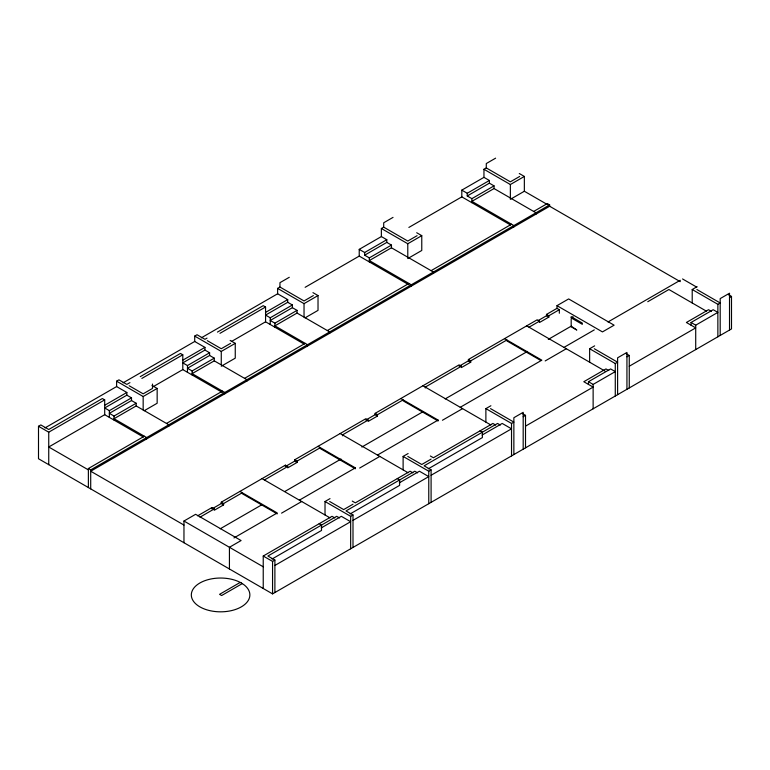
<?xml version="1.0" encoding="UTF-8"?>
<svg xmlns="http://www.w3.org/2000/svg" width="770" height="770" viewBox="0 0 770 770"><rect width="100%" height="100%" fill="white"/><g stroke="black" fill="none" stroke-linecap="round" stroke-linejoin="round"><path stroke-width="1.16" d="M289.279 277.296L279.953 282.677L279.953 287.046L304.034 300.954L313.361 295.565M393.027 217.39L383.701 222.78L383.701 227.15L407.782 241.048L417.109 235.668M495.61 158.168L486.284 163.548L486.284 167.927L510.366 181.826L519.692 176.446M728.42 294.669L731.5 296.44L731.5 328.915L272.561 593.882L38.5 458.747L38.5 426.272L40.829 424.934L48.741 429.496L102.362 398.542L104.701 399.88L104.701 414.693L48.741 446.995L88.377 469.883M44.987 427.918L116.607 386.569L116.607 381.179L118.936 379.841L126.848 384.403L129.938 382.623M123.084 382.825L194.704 341.476L194.704 336.095L197.033 334.748L204.945 339.31L207.034 338.107M201.316 337.838L277.623 293.784L277.623 288.394L279.953 287.046M305.132 287.316L359.224 256.092L359.224 249.364L381.371 236.573L381.371 228.498L383.701 227.15M408.86 227.439L461.808 196.87L461.808 190.132L483.955 177.35L483.955 169.275L486.284 167.927M140.256 376.665L180.469 353.449L182.798 354.797L182.798 369.6L222.434 392.479M217.438 332.101L263.234 305.661L265.563 307.009L265.563 321.812L304.189 344.113M38.5 426.272L48.741 432.191L104.701 399.88M141.863 378.426L182.798 354.797M219.97 333.333L265.563 307.009M364.653 252.493L386.8 239.711L386.8 242.396L364.653 255.188L364.653 252.493L359.224 249.364M467.236 193.27L489.383 180.478L489.383 183.173L467.236 195.965L467.236 193.27L461.808 190.132M104.701 405.27L126.848 392.479L126.848 395.174L104.701 407.965L109.359 410.651L131.506 397.869L131.506 400.554L109.359 413.346L114.027 416.041L136.174 403.249L136.174 405.944L168.813 424.79L168.813 426.137M182.798 360.177L204.945 347.386L204.945 350.081L182.798 362.872L187.466 365.558L209.613 352.775L209.613 355.471L187.466 368.253L192.125 370.947L214.272 358.156L214.272 360.851L246.91 379.697L246.91 381.044M265.563 312.389L287.711 299.607L287.711 302.302L265.563 315.084L270.231 317.779L292.379 304.987L292.379 307.682L270.231 320.474L274.89 323.159L297.037 310.377L297.037 313.063L329.675 331.909L329.675 333.256M364.653 255.188L369.311 257.883L391.458 245.091L391.458 247.786L433.423 272.012L433.423 273.36M467.236 195.965L471.894 198.65L494.042 185.868L494.042 188.554L536.007 212.79L536.007 214.137M391.458 247.786L369.311 260.568L411.276 284.804L411.276 286.142M494.042 188.554L471.894 201.345L513.86 225.572L513.86 226.919M153.115 386.733L182.798 369.6M231.375 341.553L265.563 321.812M230.596 343.353L221.269 348.733L207.284 340.658M116.607 381.179L143.162 396.521L157.157 388.446L157.157 403.249L144.163 410.747M194.704 336.095L221.269 351.428L235.254 343.353L235.254 358.156L221.269 366.231M277.623 288.394L304.034 303.64L318.02 295.565L318.02 310.377L305.036 317.875M407.782 243.744L421.767 235.668L421.767 250.471L407.782 258.556L407.782 243.744L381.371 228.498M483.955 169.275L510.366 184.521L524.351 176.446L524.351 191.249L547.663 204.714M136.174 405.944L114.027 418.726L146.666 437.572L146.666 438.919M214.272 360.851L192.125 373.633L224.763 392.479L224.763 393.826M297.037 313.063L274.89 325.854L307.528 344.7L307.528 346.048M524.351 191.249L510.366 199.324L510.366 184.521M88.377 487.545L88.377 468.535L144.327 436.224M166.484 423.442L222.434 391.131M244.581 378.349L305.199 343.353M327.346 330.561L408.947 283.456M431.094 270.665L511.53 224.224M533.677 211.442L547.316 203.569L549.645 204.916L549.645 206.254L90.706 471.221L183.963 525.063M88.377 468.535L90.706 469.883L549.645 204.916M183.963 542.735L183.963 521.03L195.619 514.302L241.087 540.55L229.431 547.278L229.431 568.982M556.989 305.661L568.645 298.933L614.113 325.181L602.458 331.909L556.989 305.661L556.989 308.356L546.498 314.41L546.498 315.758L538.211 320.541M197.659 515.813L211.942 507.565L214.272 508.912L214.272 510.26L223.598 504.879L223.598 503.532L242.252 492.762L242.252 493.685L277.219 513.879M212.982 508.316L221.269 503.532L221.269 502.184L285.381 465.167L287.711 466.514L287.711 467.862L297.037 462.472L297.037 461.134L320.349 447.668L320.349 448.592L355.326 468.786L355.326 467.862L318.02 446.321M285.381 465.167L285.381 466.514L294.708 461.134L294.708 459.786L365.817 418.726L368.147 420.074L368.147 421.421L377.473 416.041L377.473 414.693L403.114 399.89L403.114 400.814L438.092 420.998L438.092 420.074L400.785 398.542M365.817 420.074L375.144 414.693L375.144 413.346L459.074 364.884L461.403 366.231L461.403 367.579L470.73 362.198L470.73 360.851L506.872 339.984L506.872 340.908L540.809 360.504M459.074 366.231L468.401 360.851L468.401 359.503L537.171 319.8L539.51 321.138L539.51 322.486L548.837 317.105L548.837 315.758L559.328 309.704L559.328 313.255M199.998 517.161L214.272 508.912M264.399 479.97L287.711 466.514M368.147 420.074L342.506 434.886L342.506 435.81M461.403 366.231L425.271 387.098L425.271 388.022M529.019 327.202L539.51 321.138M571.186 317.894L582.322 324.324L582.322 323.092L571.186 316.663L571.186 317.894L573.13 316.778M220.23 528.788L261.887 504.745M284.794 491.51L341.033 459.045M361.861 447.024L423.308 411.546M445.175 398.918L527.45 351.418M548.279 339.397L571.186 326.172L571.186 319.107M233.955 537.932L277.219 512.955L239.922 491.414M299.366 500.163L355.326 467.862M377.473 455.07L438.092 420.074M460.239 407.292L541.839 360.177L504.533 338.636M563.987 347.386L594.296 329.887M608.011 321.966L680.208 280.29L680.208 281.637L549.645 206.254M281.57 513.138L301.705 501.511M359.667 468.044L379.803 456.418M442.432 420.256L462.568 408.639M545.179 360.938L566.316 348.733M647.763 301.715L668.899 289.51L706.494 311.215M325.017 514.966L325.017 501.511L330.012 498.623M403.114 469.883L403.114 456.418L408.119 453.53M485.88 422.095L485.88 408.629L490.885 405.752M589.637 362.198L589.637 348.733L594.632 345.855M692.211 302.966L692.211 289.51L697.091 286.7M263.234 588.492L263.234 556.027L332.014 516.314L334.806 517.931M352.997 504.206L343.67 509.586L329.675 501.511M431.094 459.113L421.767 464.493L407.782 456.418M321.206 527.941L341.341 516.314L350.658 521.704L274.89 565.45M399.303 482.848L419.438 471.221L428.765 476.611L352.997 520.356M482.068 435.069L502.204 423.442L511.53 428.823L431.094 475.263M272.022 559.03L321.523 530.453L321.523 525.063L319.184 523.716M350.129 513.937L399.62 485.36L399.62 479.97L397.291 478.632M428.264 468.824L482.386 437.572L482.386 432.191L480.057 430.844M263.234 556.027L272.561 561.407L274.89 560.059L274.89 592.534M325.017 501.511L350.658 516.314L352.997 514.966L352.997 547.441M403.114 456.418L428.765 471.221L431.094 469.883L431.094 502.348M485.88 408.629L511.53 423.442L513.86 422.095L490.548 408.629M523.186 416.714L525.515 415.367L525.515 447.832M589.637 348.733L615.278 363.546L617.607 362.198L594.296 348.733M626.934 356.808L629.263 355.471L629.263 387.936M692.211 289.51L717.861 304.314L720.191 302.966L696.879 289.51M729.517 297.586L731.5 296.44M240.192 582.418L219.566 594.334L221.635 595.528L242.261 583.612M588.463 381.718L610.62 368.926L615.278 371.621L593.131 384.403L588.463 381.718L588.463 384.403M691.046 322.486L713.193 309.704L717.861 312.389L695.714 325.181L691.046 322.486L691.046 325.181M525.515 426.137L593.131 387.098L583.804 381.718L605.952 368.926L608.752 370.543M629.263 366.231L695.714 327.876L686.388 322.486L708.535 309.704L711.336 311.321M519.278 173.51L524.351 176.446M682.538 278.942L696.735 287.133M483.955 177.35L489.383 180.478M489.383 183.173L494.042 185.868M461.808 196.87L510.51 224.984M556.989 308.356L559.328 309.704M416.695 232.733L421.767 235.668M626.193 353.69L629.263 355.471M570.637 326.48L576.807 330.041L571.186 326.172M546.498 314.41L548.837 315.758M546.498 315.758L548.837 317.105M381.371 236.573L386.8 239.711M386.8 242.396L391.458 245.091M526.68 325.854L604.931 371.034M359.224 256.092L408.947 284.804M468.401 359.503L470.73 360.851M468.401 360.851L470.73 362.198M312.947 292.639L318.02 295.565M522.445 413.586L525.515 415.367M277.623 293.784L287.711 299.607M287.711 302.302L292.379 304.987M500.336 425.059L497.545 423.442L424.106 465.84L431.094 469.883M292.379 307.682L297.037 310.377M495.678 425.059L492.877 423.442L433.423 457.765L430.363 455.994M422.932 385.751L490.885 424.982M375.144 413.346L377.473 414.693M375.144 414.693L377.473 416.041M230.153 340.407L235.254 343.353M194.704 341.476L204.945 347.386M204.945 350.081L209.613 352.775M417.571 472.838L414.78 471.221L346 510.934L352.997 514.966M209.613 355.471L214.272 358.156M412.913 472.838L410.112 471.221L355.326 502.858L352.265 501.087M340.167 433.539L408.119 472.761M294.708 459.786L297.037 461.134M294.708 461.134L297.037 462.472M152.056 385.5L157.157 388.446M129.177 385.751L143.162 393.826L152.489 388.446L152.489 384.066M116.607 386.569L126.848 392.479M126.848 395.174L131.506 397.869M339.474 517.931L336.673 516.314L267.893 556.027L274.89 560.059M131.506 400.554L136.174 403.249M262.07 478.632L330.012 517.854M104.701 414.693L143.326 436.994M221.269 502.184L223.598 503.532M221.269 503.532L223.598 504.879M183.963 521.03L263.234 566.797M729.517 330.061L729.517 293.216L720.191 298.596L720.191 335.441M717.861 304.314L717.861 336.788M695.714 325.181L695.714 349.58M626.934 389.283L626.934 352.439L617.607 357.819L617.607 394.664M615.278 363.546L615.278 396.011M593.131 384.403L593.131 408.803M523.186 449.18L523.186 412.335L513.86 417.725L513.86 454.57M511.53 423.442L511.53 455.907M471.894 198.65L471.894 202.693M428.765 471.221L428.765 503.696M369.311 257.883L369.311 261.916M350.658 516.314L350.658 548.789M304.034 303.64L304.034 317.105M274.89 323.159L274.89 327.202M272.561 561.407L272.561 593.882M270.231 317.779L270.231 324.507M221.269 351.428L221.269 364.884M211.942 507.565L211.942 508.912M192.125 370.947L192.125 374.98M187.466 365.558L187.466 372.295M143.162 396.521L143.162 409.977M114.027 416.041L114.027 420.074M109.359 410.651L109.359 417.388M90.706 469.883L90.706 488.892M48.741 432.191L48.741 464.656M241.299 582.977L238.421 581.523A29.279 16.901 0 0 0 192.019 591.273A29.279 16.901 0 0 0 226.929 611.428A29.279 16.901 0 0 0 243.821 584.642L241.299 582.977"/></g></svg>
